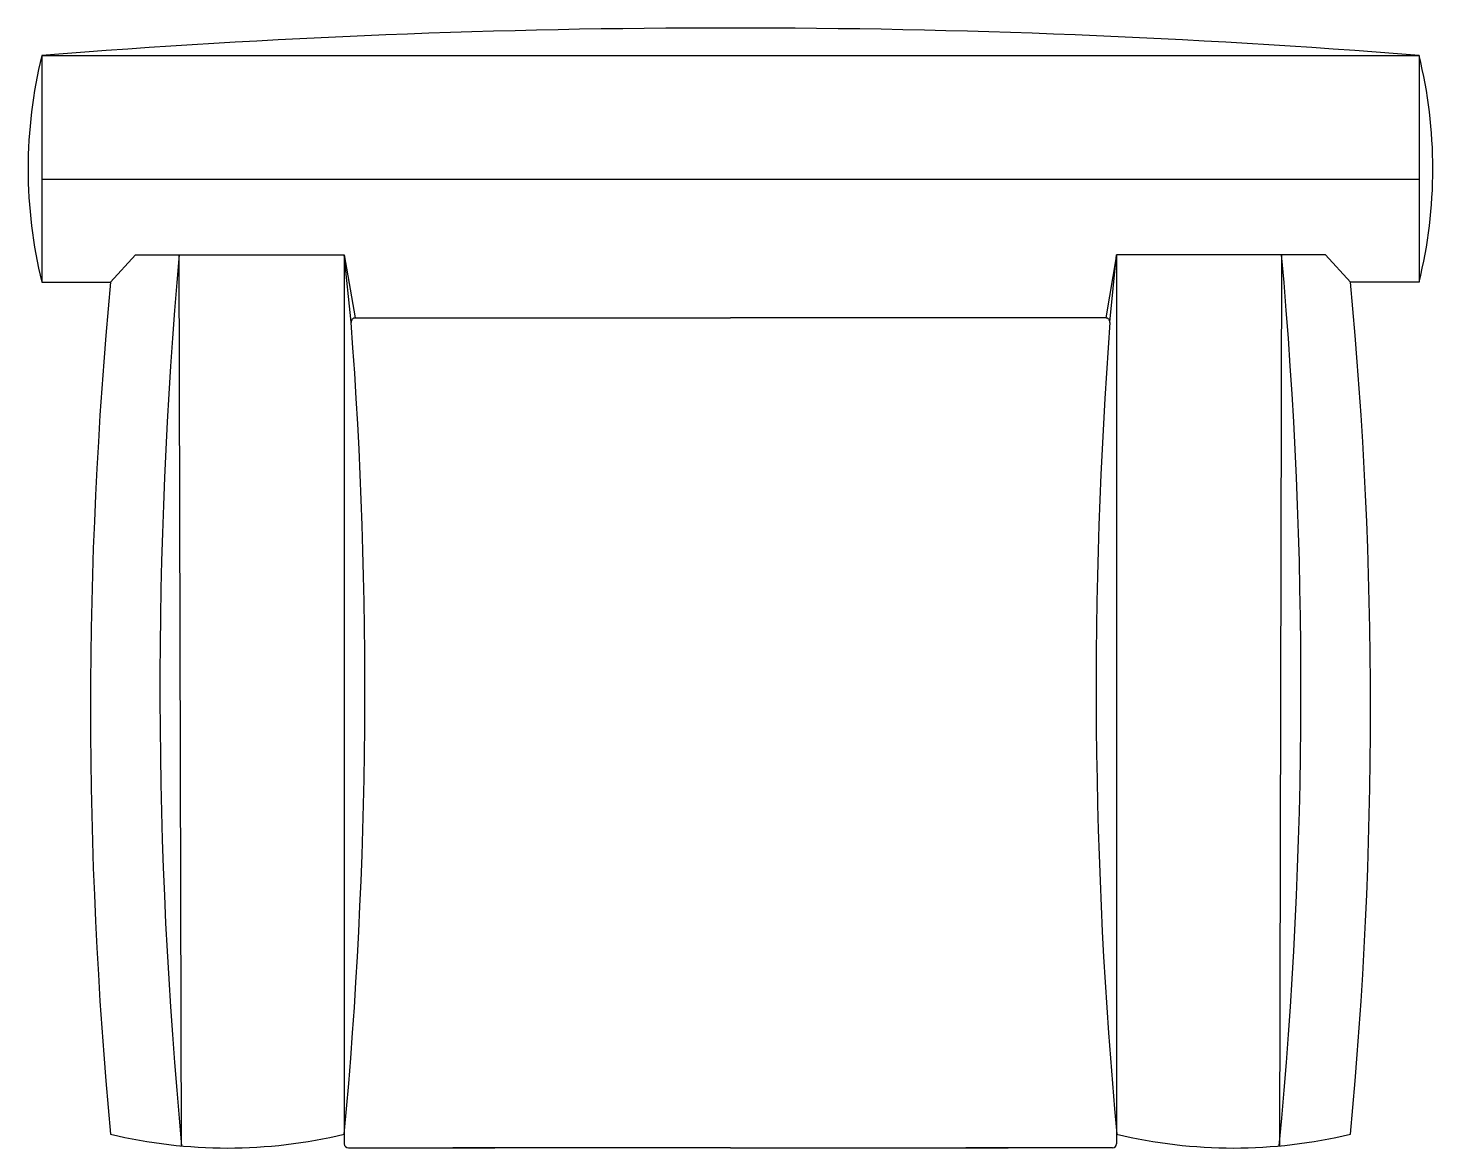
# Model space of a CAD drawing. Header units: millimetres. Extents: x 421 to 3085, y -1408 to 277.
# Drawn here: x 1952.2 to 2054.4, y -206.3 to -124.8 of the extents above; entities that cross this region are included whole.
import ezdxf

# ---------------------------------------------------------------- set-up
doc = ezdxf.new("R2010")
doc.units = ezdxf.units.MM

msp = doc.modelspace()

# ---------------------------------------------------------------- linework, layer by layer
at = {"color": 18, "true_color": 0x000000}
for p, q in [((1953.18, -126.83), (2053.36, -126.83)), ((1953.18, -126.83), (1953.18, -143.33)), ((2053.36, -126.83), (2053.36, -143.33)), ((1953.18, -135.83), (2053.36, -135.83)), ((1958.18, -143.33), (1960, -141.33)), ((1960, -141.33), (1975.18, -141.33)), ((1963.35, -206.18), (1963.18, -141.33)), ((1975.18, -141.33), (1975.18, -205.33)), ((1975.18, -141.33), (1975.98, -145.93)), ((1975.68, -146.23), (1975.18, -141.33)), ((2031.36, -141.33), (2030.57, -145.93)), ((2030.87, -146.23), (2031.36, -141.33)), ((2031.36, -141.33), (2031.36, -205.33)), ((2046.55, -141.33), (2031.36, -141.33)), ((2043.36, -141.33), (2043.2, -206.18)), ((2048.36, -143.33), (2046.55, -141.33)), ((1953.18, -143.33), (1958.18, -143.33)), ((2053.36, -143.33), (2048.36, -143.33)), ((1975.98, -145.93), (2003.27, -145.93)), ((2030.57, -145.93), (2003.27, -145.93)), ((1975.18, -205.33), (1975.18, -206.03)), ((2031.36, -205.33), (2031.36, -206.03)), ((1975.48, -206.33), (1986.14, -206.33)), ((2003.27, -206.33), (1983.08, -206.33)), ((2003.27, -206.33), (2023.46, -206.33)), ((2031.06, -206.33), (2020.4, -206.33))]:
    msp.add_line(p, q, dxfattribs=at)
for centre, radius, start, end in [((2003.27, -753.35), 628.52, 90, 94.57122), ((2003.27, -753.35), 628.52, 85.42878, 90), ((1986.71, -135.08), 34.53, 166.1775, 193.8225), ((2019.83, -135.08), 34.53, 346.1775, 13.8225), ((2314.6, -172.84), 352.83, 174.8766, 185.4221), ((1691.94, -172.84), 352.83, 354.5779, 5.1234), ((2286.55, -174.33), 329.83, 174.6069, 185.3931), ((1720, -174.33), 329.83, 354.6069, 5.3931), ((1975.98, -146.23), 0.3, 90, 184.3203), ((2030.57, -146.23), 0.3, 355.6797, 90), ((1623.85, -172.83), 352.83, 354.7149, 4.3203), ((2382.7, -172.83), 352.83, 175.6797, 185.2851), ((1966.68, -169.71), 36.63, 256.5803, 283.4197), ((2039.86, -169.71), 36.63, 256.5803, 283.4197), ((1975.48, -206.03), 0.3, 180, 270), ((2031.06, -206.03), 0.3, 270, 0)]:
    msp.add_arc(centre, radius, start, end, dxfattribs=at)

doc.saveas('drawing.dxf')
